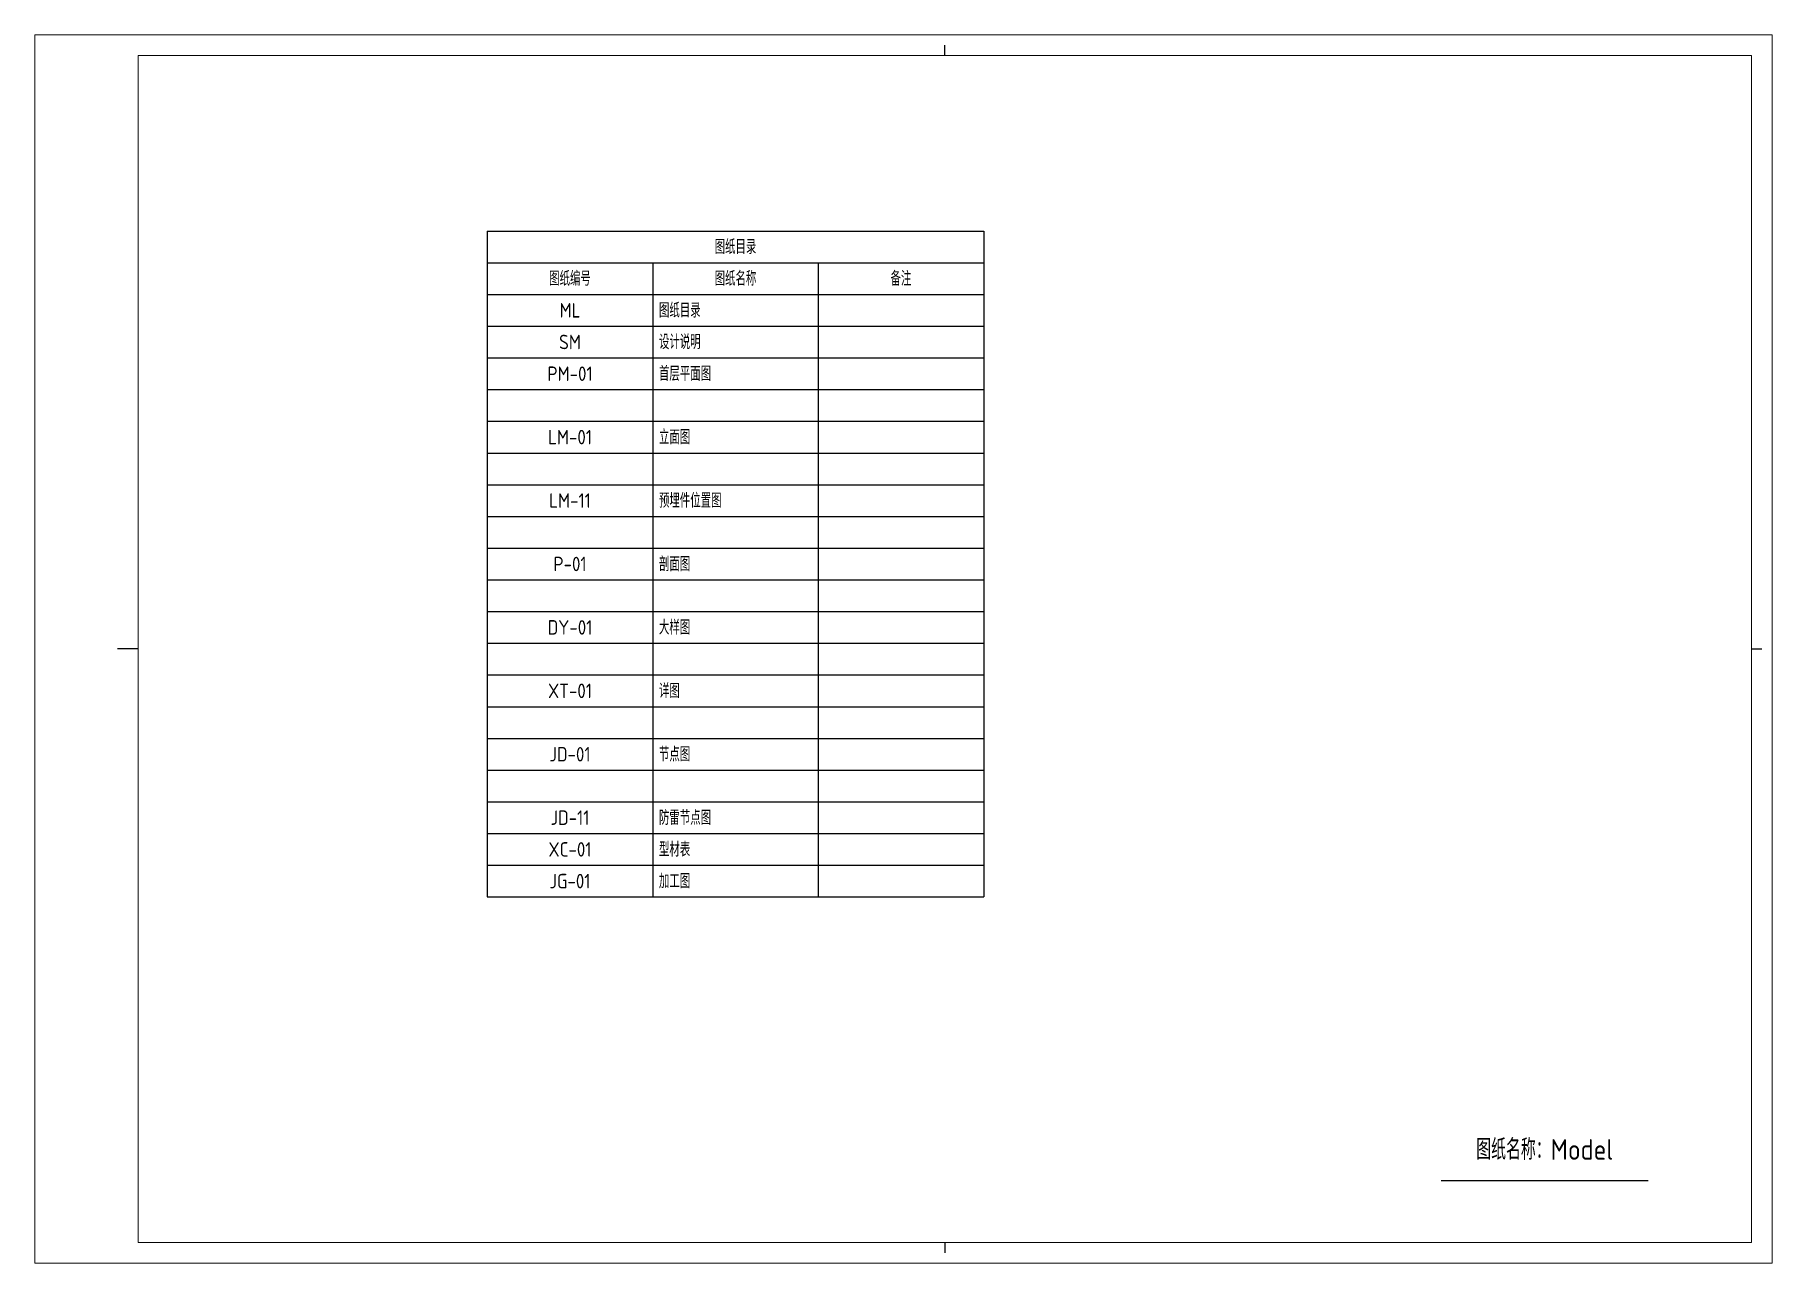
# Paper-space layout '图纸目录' of a CAD drawing. Header units: millimetres. Extents: x 1533 to 1953, y 17 to 314.
import ezdxf
from ezdxf.enums import TextEntityAlignment as Align

# ---------------------------------------------------------------- set-up
doc = ezdxf.new("R2010")
doc.units = ezdxf.units.MM
doc.header["$LTSCALE"] = 1000
doc.layers.add('0 @ 1', color=7, linetype='Continuous')
doc.layers.add('文字', color=7, linetype='Continuous', lineweight=15)
doc.styles.get("Standard").update_dxf_attribs({"font": 'gbenor.shx', "height": 5, "bigfont": 'gbcbig.shx'})
doc.styles.add('比例+标注3.5mm', font='gbenor.shx', dxfattribs={"height": 3.5, "bigfont": 'gbcbig.shx'})

# ---------------------------------------------------------------- blocks, each defined once
blk = doc.blocks.new('图框A3')
at = {"linetype": 'Continuous', "lineweight": 15}
for p, q in [((-420, 297), (0, 297)), ((-420, 0), (-420, 297)), ((0, 297), (0, 0)), ((-395, 292), (-5, 292)), ((-395, 5), (-395, 292)), ((-5, 292), (-5, 5)), ((-5, 5), (-395, 5)), ((0, 0), (-420, 0))]:
    blk.add_line(p, q, dxfattribs=at)
at = {"linetype": 'ByBlock', "lineweight": -2}
for p, q in [((-200, 292), (-200, 294.5)), ((-397.5, 148.5), (-400, 148.5)), ((-395, 148.5), (-397.5, 148.5)), ((-5, 148.5), (-2.5, 148.5)), ((-80, 20), (-30, 20)), ((-200, 5), (-200, 2.5))]:
    blk.add_line(p, q, dxfattribs=at)
at = {"layer": '0 @ 1', "linetype": 'ByBlock', "lineweight": -2}
blk.add_text('图纸名称：Model', height=5, dxfattribs=at).set_placement((-55, 25), align=Align.CENTER)
blk = doc.blocks.new('*T33')
at = {"layer": '文字', "color": 0, "linetype": 'ByBlock', "lineweight": -2, "transparency": 16777216}
for p, q in [((0, 0), (120, 0)), ((0, 0), (0, -161)), ((120, 0), (120, -161)), ((0, -7.67), (120, -7.67)), ((40, -7.67), (40, -161)), ((80, -7.67), (80, -161)), ((0, -15.33), (120, -15.33)), ((0, -23), (120, -23)), ((0, -30.67), (120, -30.67)), ((0, -38.33), (120, -38.33)), ((0, -46), (120, -46)), ((0, -53.67), (120, -53.67)), ((0, -61.33), (120, -61.33)), ((0, -69), (120, -69)), ((0, -76.67), (120, -76.67)), ((0, -84.33), (120, -84.33)), ((0, -92), (120, -92)), ((0, -99.67), (120, -99.67)), ((0, -107.33), (120, -107.33)), ((0, -115), (120, -115)), ((0, -122.67), (120, -122.67)), ((0, -130.33), (120, -130.33)), ((0, -138), (120, -138)), ((0, -145.67), (120, -145.67)), ((0, -153.33), (120, -153.33)), ((0, -161), (120, -161))]:
    blk.add_line(p, q, dxfattribs=at)
at = {"layer": '文字', "color": 5, "transparency": 16777216, "char_height": 3.5, "attachment_point": 5, "style": '比例+标注3.5mm'}
for s, insert, width in [('图纸目录', (60, -3.83), 117), ('图纸编号', (20, -11.5), 37), ('图纸名称', (60, -11.5), 37), ('备注', (100, -11.5), 37)]:
    blk.add_mtext(s, dxfattribs=dict(at, insert=insert, width=width))
at = {"layer": '文字', "color": 0, "transparency": 16777216, "char_height": 3.5, "width": 37, "style": '比例+标注3.5mm'}
for s, insert, attachment_point in [('ML', (20, -19.17), 5), ('图纸目录', (41.5, -19.17), 4), ('SM', (20, -26.83), 5), ('设计说明', (41.5, -26.83), 4), ('PM-01', (20, -34.5), 5), ('首层平面图', (41.5, -34.5), 4), ('LM-01', (20, -49.83), 5), ('立面图', (41.5, -49.83), 4), ('LM-11', (20, -65.17), 5), ('预埋件位置图', (41.5, -65.17), 4), ('P-01', (20, -80.5), 5), ('剖面图', (41.5, -80.5), 4), ('DY-01', (20, -95.83), 5), ('大样图', (41.5, -95.83), 4), ('详图', (41.5, -111.17), 4), ('XT-01', (20, -111.17), 5), ('JD-01', (20, -126.5), 5), ('节点图', (41.5, -126.5), 4), ('JD-11', (20, -141.83), 5), ('防雷节点图', (41.5, -141.83), 4), ('XC-01', (20, -149.5), 5), ('型材表', (41.5, -149.5), 4), ('加工图', (41.5, -157.17), 4), ('JG-01', (20, -157.17), 5)]:
    blk.add_mtext(s, dxfattribs=dict(at, insert=insert, attachment_point=attachment_point))

psp = doc.layouts.new('图纸目录')

# ---------------------------------------------------------------- block references
at = {"linetype": 'ByBlock', "lineweight": -2}
psp.add_blockref('图框A3', (1952.77, 17.31), dxfattribs=at)
psp.add_blockref('*T33', (1642.15, 266.86))

doc.saveas('drawing.dxf')
